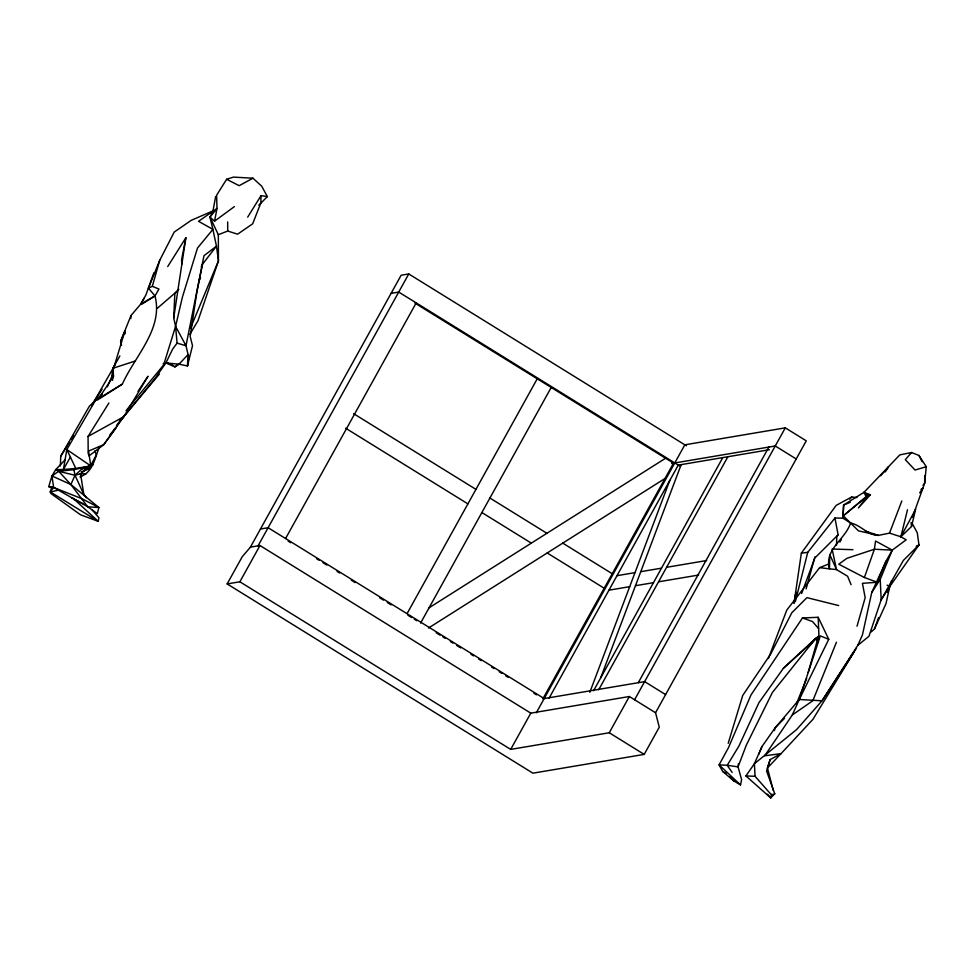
<?xml version="1.0" encoding="UTF-8"?>
<svg xmlns="http://www.w3.org/2000/svg" width="975" height="975" viewBox="0 0 975 975"><rect width="100%" height="100%" fill="white"/><g stroke="black" fill="none" stroke-linecap="round" stroke-linejoin="round"><path stroke-width="1.46" d="M924.702 475.702L924.678 483.173L912.49 517.189M819.061 639.234L818.183 617.309L802.474 617.943L750.969 695.004L728.508 747.581L719.087 764.875L722.646 771.383L733.602 780.792L740.525 784.924L741.609 779.683L738.051 766.874L738.355 763.973M856.464 648.034L812.955 719.318L781.048 753.638L770.14 759.598L766.582 771.03L774.759 793.808L770.689 797.891L745.924 775.954L754.406 763.693L796.551 729.641L822.023 700.793L857.744 645.389L862.388 635.115L871.723 592.605L886.031 561.161L892.259 550.132L906.202 539.797L900.876 536.786L889.517 533.118L878.378 535.397L858.475 530.851L850.578 523.027L842.924 518.176L843.643 505.001L863.984 492.326L899.828 454.886L911.588 452.522L918.998 455.496L926.25 466.72L924.678 483.173L922.996 485.306M258.777 205.225L267.345 196.633L261.056 195.609L260.812 203.032L252.671 223.811L237.595 234.183L227.711 231.038L218.327 234.719L218.449 260.886L197.998 320.726L189.869 334.364M60.365 465.94L60.755 456.215L89.322 406.283L102.338 393.937M836.453 545.378L836.818 536.567L838.11 534.8L834.953 518.03L842.924 518.176L843.643 505.001L850.261 502.296M116.512 425.575L155.586 377.678L165.86 362.98L172.697 349.013L177.097 343.139L175.573 326.369L173.721 317.911L174.842 293.499L178.803 289.222M215.646 196.523L212.977 210.917L209.978 217.108L212.891 229.369L197.474 248.101L182.41 297.143L175.573 326.369L186.006 345.711L188.065 354.571L187.456 365.978L179.047 364.163L165.86 362.98L163.105 363.773M130.808 318.593L130.979 315.547L140.766 304.078L144.251 298.118M851.09 584.732L847.616 576.274L836.526 569.583L829.469 568.852C824.07 549.132 845.252 539.687 850.578 523.027L843.29 515.848L867.835 495.337L870.419 494.764L858.402 507.975L867.835 495.337L863.984 492.326L866.543 497.482L864.374 498.383L843.29 515.848M111.735 379.287L112.308 372.511L125.019 330.757L125.166 333.718M88.201 453.911L88.055 436.434L108.907 402.992M793.979 603.367L795.99 592.069M794.089 602.745L801.352 553.142L836.172 505.379L851.699 497.006L856.928 497.543M173.721 317.911L185.859 237.742L167.712 266.577M188.931 356.18L187.456 365.978L192.514 345.723L190.162 336.363L196.828 292.281L202.568 264.164L216.474 246.151L212.891 229.369L198.534 221.313L216.998 208.467L216.608 195.256L226.627 179.278L233.439 177.109L252.939 178.193L261.751 186.237L267.345 196.633M212.977 210.917L191.161 220.362L174.208 232.099L159.717 260.313L148.444 288.125L154.976 295.937C163.593 328.819 134.867 355.997 122.35 384.113L95.343 400.554L66.824 449.56L63.412 469.487L55.672 469.682L51.943 475.971L48.75 486.647L53.649 487.463L82.046 498.773L98.902 507.536L97.305 513.63L87.738 506.793L53.649 487.463L51.943 475.971L58.707 471.303L73.893 469.67L90.785 465.904L88.567 451.059L103.703 444.71L115.928 428.11L118.438 423.004M209.978 217.108L214.561 221.167L216.998 208.467L209.978 217.108L218.327 234.719M185.859 237.742L181.569 259.837L181.85 264.115M911.527 526.5L915.622 509.267L900.876 536.786L911.527 526.5L911.077 522.49M900.876 536.786L907.493 509.754M795.332 601.624L807.739 552.35L834.953 518.03M112.393 380.384L113.527 376.058L112.929 368.258L119.852 355.972M806.13 588.888L814.868 556.932M148.444 288.125L152.307 286.309L159.717 260.313M808.19 672.457L818.488 636.407L816.623 637.735M857.025 626.23L865.178 597.687L862.424 583.318L877.329 582.27L886.031 561.161M92.223 509.901L98.926 517.774L98.231 521.32L80.559 514.8L50.932 493.533L50.322 491.912L51.602 487.622M79.938 476.885C93.088 472.57 94.88 457.628 99.596 446.574M774.357 730.592L775.21 727.752L799.256 699.502L828.762 639.307L818.183 617.309M728.203 743.316L742.718 695.467L770.774 653.872L791.797 612.788L806.934 597.638L838.695 605.572M175.573 326.369L163.617 364.967L126.055 410.658M773.26 790.408L767.459 767.971L770.14 759.598M891.625 580.771L887.713 592.215M767.459 767.971L781.048 753.638L764.766 755.783L792.297 714.98L799.256 699.502L820.328 635.895L828.762 639.307M767.398 794.125L770.689 797.891L771.968 794.15M877.329 582.27L864.398 577.505L874.38 549.242L875.562 541.015L892.259 550.132L880.218 579.345L871.723 592.605M153.892 272.805L145.897 294.962L140.766 304.078L154.976 295.937L158.962 289.063L152.307 286.309M871.223 631.946L874.477 628.96L878.548 617.65M801.621 593.519L814.832 558.029L838.11 534.8M589.814 692.311L669.801 480.407M600.649 677.942L681.172 464.624M768.398 658.503L786.764 610.131L819.622 567.645L829.03 563.903M889.517 533.118L901.838 500.955M121.509 345.345L120.607 341.421L130.979 315.547M770.689 797.891L771.749 795.234L774.759 793.808M796.526 703.621L806.666 678.454M836.44 642.245L812.833 700.745L792.297 714.98M120.607 341.421L125.019 330.757M190.405 328.38L218.449 260.886L216.474 246.151L203.982 255.706L186.006 345.711L177.097 343.139M758.745 754.309L761.938 746.594L775.21 727.752L784.509 718.307M107.384 386.77L112.734 374.522M761.938 746.594L754.406 763.693L755.052 776.295L771.749 795.234M58.707 471.303L70.882 484.514L98.902 507.536L87.738 506.793L70.882 484.514L75.014 475.288L81.254 469.536L90.785 465.904L66.824 449.56L75.794 468.427L90.785 465.904L80.547 473.777L75.014 475.288L58.707 471.303L55.672 469.682L65.032 459.908M874.477 628.96L885.995 603.659L889.748 586.56L918.962 544.928L917.28 532.777L912.344 523.733M201.216 266.833L202.568 264.164M81.205 471.9L89.103 468.756L96.208 455.057L95.062 450.694M536.274 712.835L684.828 444.819L785.302 427.854L806.264 440.834L655.553 712.737L659.271 727.204L644.195 754.394L532.911 773.175L227.151 583.928L242.227 556.737L250.429 547.133L401.139 275.243L408.769 273.951L686.424 445.807M258.058 545.842L408.769 273.951M227.151 583.928L239.874 581.783L259.972 545.525L530.79 713.152L629.35 696.516L655.553 712.737M285.577 538.529L416.203 302.896M407.355 613.117L537.225 378.812M420.591 623.098L551.204 387.465M239.874 581.783L510.693 749.397L530.79 713.152M542.892 698.807L673.518 463.162L414.923 303.103M549.132 698.088L678.283 465.112L769.421 449.719M593.592 690.69L722.792 457.592M598.735 689.715L727.874 456.739M510.693 749.397L609.253 732.761L629.35 696.516M638.284 682.707L768.897 447.062M634.591 699.757L785.302 427.854M70.48 456.897L63.412 469.487L75.794 468.427M114.697 365.479L91.577 405.71M839.902 542.015L841.328 539.492M198.985 280.666L200.497 278.094M88.981 455.91L103.703 444.71L123.752 416.715L148.005 376.228L138.011 391.377M866.543 497.482L867.835 495.337L864.374 498.383M60.755 456.215L69.493 441.943M71.09 439.359L73.466 435.459M247.699 217.096L261.056 195.609M832.918 684.84L834.539 682.293M836.172 679.746L854.1 651.714L822.023 700.793L799.256 699.502M885.288 471.888L888.493 466.903L880.596 475.776M93.893 401.846L102.095 389.281M113.527 376.058L97.805 399.774L95.343 400.554M119.328 421.371L121.875 417.666M73.003 498.225L98.231 521.32L50.322 491.912L52.882 488.329M817.94 641.648L815.685 638.393L783.4 668.265L758.964 702.646L738.892 746.119L727.216 765.314L719.087 764.875L740.525 784.924M919.669 492.862L923.106 488.061L920.961 489.426M109.627 435.325L115.087 428.269M815.685 638.393L772.395 692.469L746.338 745.107L738.051 766.874L727.216 765.314L732.14 772.419M119.572 421.529L159.376 374.095M911.588 452.522L905.3 459.652L915.05 470.048L926.25 466.72M808.263 647.022L816.368 638.003M188.065 354.571L179.047 364.163L174.952 366.88L165.86 362.98L168.005 362.883M849.7 499.102L851.699 497.006M918.962 544.928L916.39 546.487L918.962 544.928L903.35 560.442L881.168 599.747L868.969 636.261L857.744 645.389M177.889 290.538L157.438 308.185M783.4 668.265L818.488 636.407M178.132 364.455L174.952 366.88L170.259 363.638M214.561 221.167L234.427 206.578M91.15 465.977L93.393 464.441M99.023 398.982L122.35 384.113M429.061 607.803L665.572 458.25M428.525 628.01L665.035 478.457M141.436 304.432L154.976 295.937M88.055 436.434L123.752 416.715M252.939 178.193L239.168 185.689L226.627 179.278M112.929 368.258L135.452 360.957M50.322 491.912L57.44 490.401M84.703 469.597L89.103 468.756M391.097 293.365L398.726 292.073L679.587 465.916M260.471 529.011L268.113 527.719L544.172 698.588L644.633 681.622L665.608 694.602M671.653 463.478L775.259 445.989L796.222 458.969M250.429 547.133L259.972 545.525M616.992 575.677L634.981 572.642M640.77 571.667L661.501 568.169M666.583 567.304L706.656 560.54M608.948 590.18L629.692 586.682M635.468 585.707L653.469 582.672M658.552 581.807L698.612 575.043M801.352 553.142L807.739 552.35M80.316 473.887L86.153 473.765M852.93 549.693L832.102 549.023L836.526 569.583L829.786 554.568L829.469 568.852L819.622 567.645M745.924 775.954L755.052 776.295M48.75 486.647L51.785 486.781M892.259 550.132L874.38 549.242L846.946 558.309L838.756 564.196L864.398 577.505M85.459 467.598L87.86 467.854M55.672 469.682L59.999 470.145M850.578 523.027C860.864 524.964 867.323 535.153 878.378 535.397L865.373 531.119M802.474 617.943L812.541 621.562L818.634 628.643M863.984 492.326L870.419 494.764M51.943 475.971L70.882 484.514M71.504 497.811L83.679 503.977M887.079 585.146L889.748 586.56L881.168 599.747L880.218 579.345M722.646 771.383L726.022 773.309M353.633 413.68L475.946 489.377M489.913 498.03L546.902 533.301M562.77 543.124L612.227 573.727M345.601 428.183L467.903 503.88M481.882 512.533L531.326 543.136M547.207 552.971L604.183 588.23M609.253 732.761L644.195 754.394M288.173 541.137L290.745 542.734M316.497 558.675L319.069 560.259M322.932 562.66L326.796 565.049M337.094 571.423L339.666 573.02M351.256 580.186L355.119 582.575M379.58 597.712L383.443 600.112M387.307 602.501L391.158 604.89M407.879 615.237L411.694 617.602M414.241 619.174L416.776 620.746M436.239 632.787L440.091 635.176M442.662 636.76L445.234 638.357M450.377 641.538L452.948 643.122M456.8 645.511L460.651 647.9M470.937 654.262L473.509 655.858M478.64 659.039L481.211 660.623M491.497 666.985L494.069 668.582M499.2 671.763L501.772 673.347M505.635 675.736L508.194 677.332M533.898 693.237L536.469 694.822M730.043 776.661L733.602 780.792M73.893 469.67L75.014 475.288L83.789 494.374L86.373 497.75M918.998 455.496L922.192 461.748M80.547 473.777L83.789 494.374M227.663 221.922L227.711 231.038"/></g></svg>
